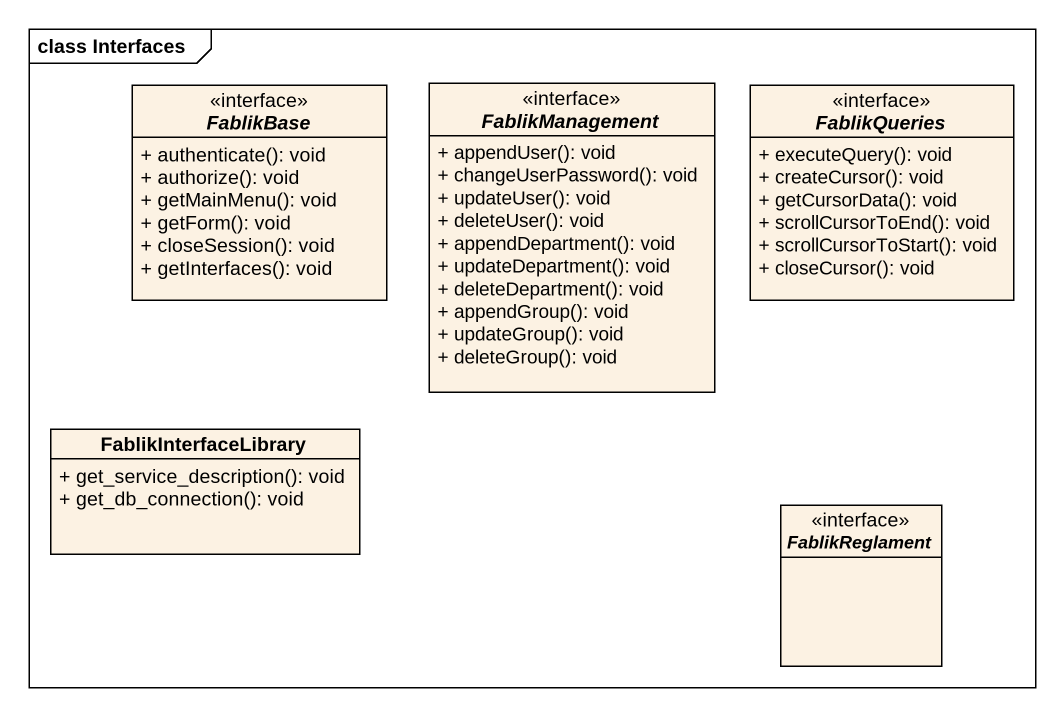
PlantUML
@startuml
mainframe class Interfaces
hide circle
hide empty members
skinparam classAttributeIconSize 0
interface FablikBase <<interface>> {
  + authenticate(): void
  + authorize(): void
  + getMainMenu(): void
  + getForm(): void
  + closeSession(): void
  + getInterfaces(): void
}
interface FablikManagement <<interface>> {
  + appendUser(): void
  + changeUserPassword(): void
  + updateUser(): void
  + deleteUser(): void
  + appendDepartment(): void
  + updateDepartment(): void
  + deleteDepartment(): void
  + appendGroup(): void
  + updateGroup(): void
  + deleteGroup(): void
}
interface FablikQueries <<interface>> {
  + executeQuery(): void
  + createCursor(): void
  + getCursorData(): void
  + scrollCursorToEnd(): void
  + scrollCursorToStart(): void
  + closeCursor(): void
}
class FablikInterfaceLibrary {
  + get_service_description(): void
  + get_db_connection(): void
}
interface FablikReglament <<interface>>
@enduml
